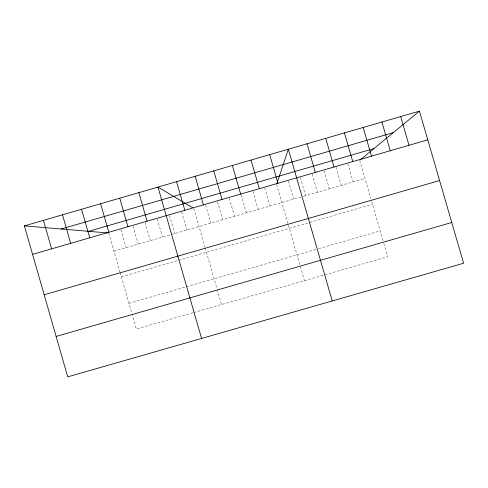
<?xml version="1.0" encoding="UTF-8"?>
<svg xmlns="http://www.w3.org/2000/svg" width="488" height="488" viewBox="0 0 488 488"><rect width="100%" height="100%" fill="white"/><g stroke="black" fill="none" stroke-linecap="round" stroke-linejoin="round"><path stroke-width="0.37" stroke-dasharray="2.44 1.83" d="M113.954 251.149L302.798 196.499M303.493 196.298L365.006 178.498M121.341 276.842L177.797 260.537M178.516 260.33L372.484 204.313M128.96 303.322L315.846 249.459M318.64 248.654L380.195 230.916M192.851 312.784L136.353 329.034L132.041 314.034M193.565 312.582L387.679 256.755L383.312 241.682M359.729 160.284L370.819 198.573M371.655 201.44L383.104 240.962M347.834 163.73L353.111 181.939M335.951 167.171L341.222 185.379M324.069 170.617L329.339 188.819M312.198 174.057L317.462 192.254M300.327 177.498L305.592 195.694M288.463 180.932L293.727 199.122M276.611 184.373L304.445 280.691M264.758 187.807L270.01 205.985M252.912 191.235L258.164 209.413M241.078 194.669L246.324 212.841M229.244 198.097L234.484 216.269M217.416 201.526L222.656 219.691M205.594 204.948L210.834 223.114M193.779 208.376L204.99 247.264M205.198 247.977L216.971 288.804M217.172 289.518L221.503 304.543M181.615 211.902L186.843 230.055M169.452 215.421L174.68 233.575M157.295 218.947L162.522 237.095M145.149 222.467L150.371 240.608M133.004 225.987L138.226 244.122M120.871 229.5L126.087 247.636M108.739 233.02L119.908 271.84M120.109 272.554L131.833 313.32"/><path stroke-width="0.73" d="M277.025 183.116L288.347 149.206L332.23 300.95M360.26 159.844L419.442 111.13L463.6 263.245L67.722 376.87L24.4 225.877L419.442 111.13M61.207 228.994L393.34 132.614M88.621 231.312L373.942 148.584M32.58 254.376L427.775 139.843M44.17 294.77L439.59 180.542M56.12 336.421L451.772 222.498M24.4 225.877L107.988 232.953M192.504 207.614L157.978 187.075L201.587 338.452M400.666 116.583L408.999 145.284M381.909 122.031L390.229 150.725M363.17 127.478L371.484 156.16M344.443 132.913L352.751 161.589M325.728 138.348L334.03 167.012M307.031 143.783L315.321 172.435M269.681 154.629L277.959 183.262M251.027 160.046L259.299 188.673M232.392 165.463L240.651 194.071M213.762 170.873L222.016 199.476M195.157 176.278L203.398 204.869M176.558 181.676L184.799 210.261M138.848 192.632L147.071 221.192M119.737 198.183L127.954 226.737M100.638 203.728L108.848 232.27M81.557 209.273L89.755 237.802M62.488 214.811L70.681 243.335M43.438 220.344L51.624 248.856"/></g></svg>
